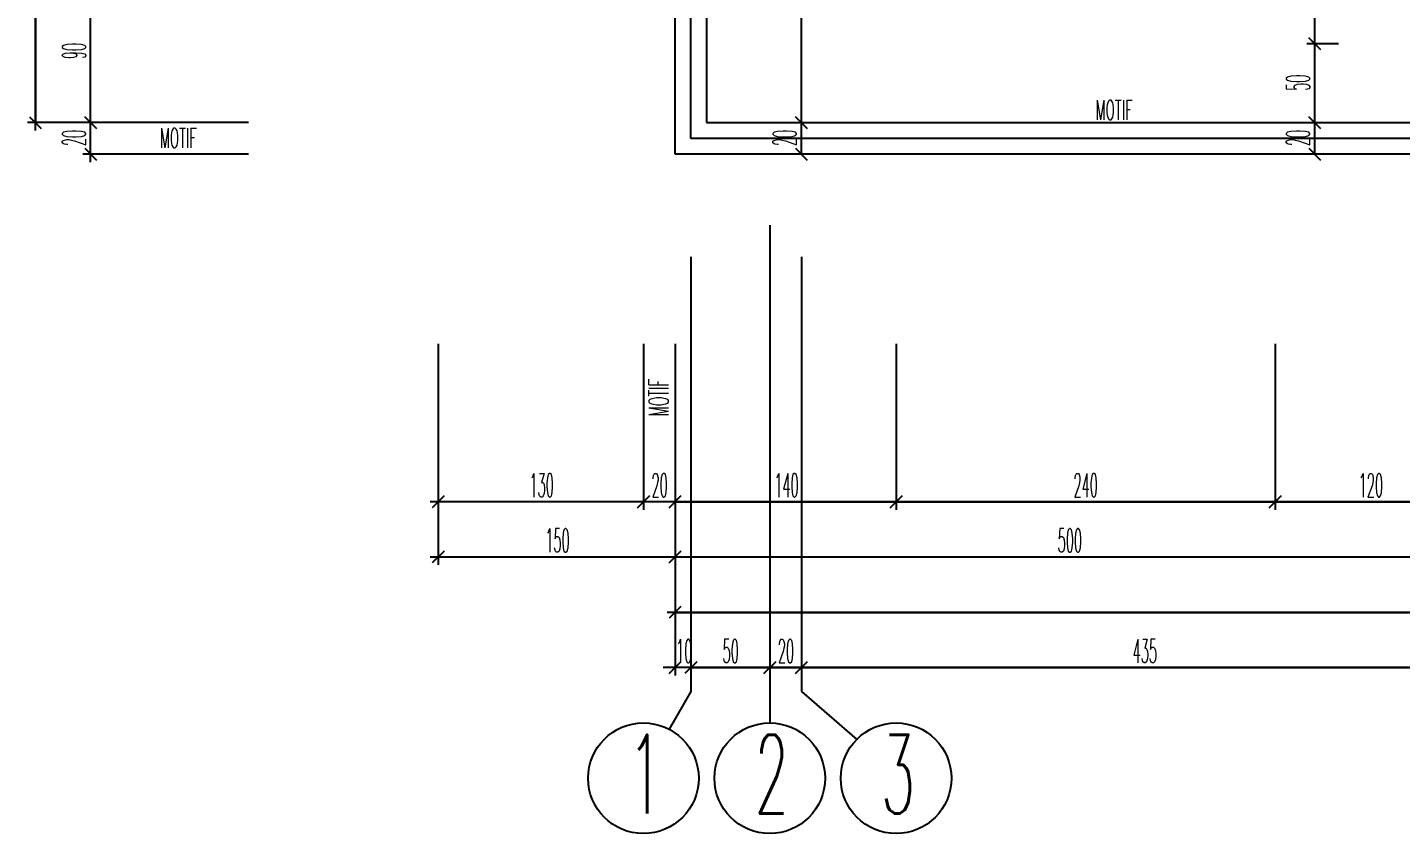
# Model space of a CAD drawing. Extents: x 78 to 306, y -397 to 18.
# Drawn here: x 272.4211 to 272.595, y -396.8536 to -396.7515 of the extents above; entities that cross this region are included whole.
import ezdxf

# ---------------------------------------------------------------- set-up
doc = ezdxf.new("R2010")
doc.units = 0
doc.header["$LTSCALE"] = 0.5
doc.header["$MEASUREMENT"] = 0
doc.linetypes.add('DASHDOT2', pattern=[0.5, 0.25, -0.125, 0, -0.125])
doc.layers.get('0').update_dxf_attribs({"linetype": 'CONTINUOUS'})
for name, color, linetype in [('AKS', 5, 'DASHDOT2'), ('KAPI', 1, 'CONTINUOUS'), ('KOLON', 4, 'CONTINUOUS'), ('MERDIVEN', 3, 'CONTINUOUS'), ('OLCU', 31, 'CONTINUOUS'), ('TEFRIS', 11, 'CONTINUOUS')]:
    doc.layers.add(name, color=color, linetype=linetype)
doc.styles.add('OLCU', font='romans.shx', dxfattribs={"width": 0.6, "height": 0.125})
doc.styles.add('OLCUIC', font='ROMANS.SHX', dxfattribs={"width": 0.4, "height": 0.15})

msp = doc.modelspace()

# ---------------------------------------------------------------- linework, layer by layer
at = {"color": 0, "linetype": 'ByBlock'}
for p, q in [((272.584893941935, -396.7543098737721), (272.583393941935, -396.7528098737721)), ((272.583393941935, -396.7528098737721), (272.584893941935, -396.7543098737721)), ((272.4213939419353, -396.7628098737721), (272.4228939419353, -396.7643098737721)), ((272.4283939419361, -396.7628098737721), (272.4298939419361, -396.7643098737721)), ((272.4298939419361, -396.7643098737721), (272.4283939419361, -396.7628098737721)), ((272.518393941935, -396.7628098737721), (272.519893941935, -396.7643098737721)), ((272.519893941935, -396.7643098737721), (272.518393941935, -396.7628098737721)), ((272.584893941935, -396.7643098737721), (272.583393941935, -396.7628098737721)), ((272.583393941935, -396.7628098737721), (272.584893941935, -396.7643098737721)), ((272.4283939419361, -396.7668098737721), (272.4298939419361, -396.7683098737721)), ((272.518393941935, -396.7668098737721), (272.519893941935, -396.7683098737721)), ((272.583393941935, -396.7668098737721), (272.584893941935, -396.7683098737721)), ((272.4738939419353, -396.8108098737721), (272.4723939419354, -396.8123098737721)), ((272.4983939419353, -396.8123098737721), (272.4998939419353, -396.8108098737721)), ((272.4998939419353, -396.8108098737721), (272.4983939419353, -396.8123098737721)), ((272.503893941935, -396.8108098737721), (272.502393941935, -396.8123098737721)), ((272.5023939419353, -396.8123098737721), (272.5038939419354, -396.8108098737721)), ((272.531893941935, -396.8108098737721), (272.530393941935, -396.8123098737721)), ((272.530393941935, -396.8123098737721), (272.531893941935, -396.8108098737721)), ((272.579893941935, -396.8108098737721), (272.578393941935, -396.8123098737721)), ((272.578393941935, -396.8123098737721), (272.579893941935, -396.8108098737721)), ((272.4738939419361, -396.8178098737721), (272.4723939419361, -396.8193098737721)), ((272.5023939419353, -396.8193098737721), (272.5038939419354, -396.8178098737721)), ((272.5038939419354, -396.8178098737721), (272.5023939419353, -396.8193098737721)), ((272.5038939419353, -396.8248098737721), (272.5023939419353, -396.8263098737721)), ((272.5023939419353, -396.8333098737721), (272.5038939419354, -396.8318098737721)), ((272.5058939419353, -396.8318098737721), (272.5043939419353, -396.8333098737721)), ((272.5058939419353, -396.8318098737721), (272.5043939419353, -396.8333098737721)), ((272.5158939419354, -396.8318098737721), (272.5143939419353, -396.8333098737721)), ((272.5143939419353, -396.8333098737721), (272.5158939419354, -396.8318098737721)), ((272.5198939419353, -396.8318098737721), (272.5183939419354, -396.8333098737721)), ((272.5183939419354, -396.8333098737721), (272.5198939419353, -396.8318098737721))]:
    msp.add_line(p, q, dxfattribs=at)
at = {"layer": 'AKS'}
for p, q in [((272.5151439419353, -396.3515598737721), (272.5151439419353, -396.8395598737721)), ((272.5051439419353, -396.3555598737721), (272.5051439419353, -396.8355598737721)), ((272.5191439419353, -396.3555598737721), (272.5191439419353, -396.8355598737721)), ((272.5051439419353, -396.8355598737721), (272.5023993483728, -396.8403629125065)), ((272.5191439419353, -396.8355598737721), (272.526151388573, -396.8416533056309))]:
    msp.add_line(p, q, dxfattribs=at)
at = {"layer": 'KAPI'}
for p, q in [((272.5071439419361, -396.7275598737812), (272.5071439419361, -396.7635598737864)), ((272.5071439419361, -396.7635598737864), (272.6041439419357, -396.7635598737864))]:
    msp.add_line(p, q, dxfattribs=at)
at = {"layer": 'MERDIVEN', "linetype": 'ByBlock'}
for p, q in [((272.5031439419358, -396.7675598737864), (272.5031439419363, -396.7295598737721)), ((272.5051439419362, -396.7655598737863), (272.5051439419368, -396.7315598737721))]:
    msp.add_line(p, q, dxfattribs=at)
at = {"layer": 'MERDIVEN'}
for p, q in [((272.6061439419352, -396.7655598737865), (272.5051439419362, -396.7655598737863)), ((272.6081439419356, -396.7675598737864), (272.5031439419358, -396.7675598737864))]:
    msp.add_line(p, q, dxfattribs=at)
at = {"layer": 'OLCU', "ltscale": 1.4}
for p, q in [((272.4291439419361, -396.7685598737864), (272.4291439419361, -396.4225598737721)), ((272.4221439419361, -396.7645598737721), (272.4221439419361, -396.4265598737721)), ((272.4221439419354, -396.7335598737721), (272.4221439419354, -396.7635598737721)), ((272.519143941935, -396.7635598737721), (272.519143941935, -396.7335598737721)), ((272.4291439419361, -396.7635598737721), (272.4291439419361, -396.7455598737721)), ((272.584143941935, -396.7455598737721), (272.584143941935, -396.7535598737721)), ((272.583143941935, -396.7535598737721), (272.587143941935, -396.7535598737721)), ((272.584143941935, -396.7535598737721), (272.584143941935, -396.7635598737721)), ((272.4491439419353, -396.7635598737721), (272.4211439419353, -396.7635598737721)), ((272.4291439419361, -396.7675598737721), (272.4291439419361, -396.7635598737721)), ((272.519143941935, -396.7675598737721), (272.519143941935, -396.7635598737721)), ((272.584143941935, -396.7635598737721), (272.584143941935, -396.7675598737721)), ((272.4491439419353, -396.7675598737721), (272.4281439419353, -396.7675598737721)), ((272.4731439419361, -396.7915598737721), (272.4731439419361, -396.8195598737721)), ((272.4991439419354, -396.7915598737721), (272.4991439419354, -396.8125598737721)), ((272.5031439419353, -396.7915598737721), (272.5031439419353, -396.8335598737721)), ((272.5311439419353, -396.7915598737721), (272.5311439419353, -396.8125598737721)), ((272.5791439419353, -396.7915598737721), (272.5791439419353, -396.8125598737721)), ((272.6971439419353, -396.8115598737721), (272.4721439419353, -396.8115598737721)), ((272.4991439419354, -396.8115598737721), (272.4731439419353, -396.8115598737721)), ((272.5031439419353, -396.8115598737721), (272.4991439419354, -396.8115598737721)), ((272.503143941935, -396.8115598737721), (272.531143941935, -396.8115598737721)), ((272.531143941935, -396.8115598737721), (272.579143941935, -396.8115598737721)), ((272.579143941935, -396.8115598737721), (272.603143941935, -396.8115598737721)), ((272.6971439419353, -396.8185598737721), (272.4721439419353, -396.8185598737721)), ((272.5031439419353, -396.8185598737721), (272.4731439419361, -396.8185598737721)), ((272.6031439419361, -396.8185598737721), (272.5031439419353, -396.8185598737721)), ((272.6971439419353, -396.8255598737721), (272.5021439419353, -396.8255598737721)), ((272.5031439419353, -396.8255598737721), (272.8911439419353, -396.8255598737721)), ((272.5031439419353, -396.8325598737721), (272.5016439419354, -396.8325598737721)), ((272.6971439419353, -396.8325598737721), (272.5021439419353, -396.8325598737721)), ((272.5051439419353, -396.8325598737721), (272.5151439419353, -396.8325598737721)), ((272.5051439419353, -396.8325598737721), (272.5066439419354, -396.8325598737721)), ((272.5151439419353, -396.8325598737721), (272.5191439419353, -396.8325598737721)), ((272.5191439419353, -396.8325598737721), (272.6061439419353, -396.8325598737721))]:
    msp.add_line(p, q, dxfattribs=at)
at = {"layer": 'TEFRIS'}
for centre in [(272.4991439419354, -396.8465598737721), (272.5151439419354, -396.8465598737721), (272.5311439419353, -396.8465598737721)]:
    msp.add_circle(centre, 0.006999999999999999, dxfattribs=at)

# ---------------------------------------------------------------- texts
at = {"layer": 'KAPI', "style": 'OLCU', "width": 0.5}
for rotation, p in [(359.9999999982087, (272.5563803068142, -396.7632074353684)), (90, (272.5023396829866, -396.8007179445661))]:
    msp.add_text('MOTIF', height=0.002499999999999999, rotation=rotation, dxfattribs=at).set_placement(p)
msp.add_text('MOTIF', height=0.002499999999999999, dxfattribs=at).set_placement((272.4378853460627, -396.7667556148234))
at = {"layer": 'KOLON', "style": 'OLCU', "width": 0.5}
for s, p in [('1', (272.4972471645292, -396.851044251146)), ('2', (272.5132471645292, -396.851044251146)), ('3', (272.5292471645292, -396.851044251146))]:
    msp.add_text(s, height=0.01, dxfattribs=at).set_placement(p)
at = {"layer": 'OLCU', "style": 'OLCUIC', "width": 0.4}
for s, p in [('90', (272.4285439419361, -396.7555313023435)), ('50', (272.583543941935, -396.7595313023435)), ('20', (272.4285439419361, -396.7665313023435)), ('20', (272.518543941935, -396.7665313023435)), ('20', (272.583543941935, -396.7665313023435))]:
    msp.add_text(s, height=0.003, rotation=90, dxfattribs=at).set_placement(p)
for s, p in [('130', (272.4847153705068, -396.8109598737721)), ('20', (272.5001725133639, -396.8109598737721)), ('140', (272.5157153705064, -396.8109598737721)), ('240', (272.5536010847921, -396.8109598737721)), ('120', (272.5897153705064, -396.8109598737721)), ('150', (272.4867153705072, -396.8179598737721)), ('500', (272.5516010847929, -396.8179598737721)), ('10', (272.5032867990782, -396.8319598737721)), ('50', (272.5091725133639, -396.8319598737721)), ('20', (272.5161725133639, -396.8319598737721)), ('435', (272.5611010847925, -396.8319598737721))]:
    msp.add_text(s, height=0.003, dxfattribs=at).set_placement(p)

doc.saveas('drawing.dxf')
